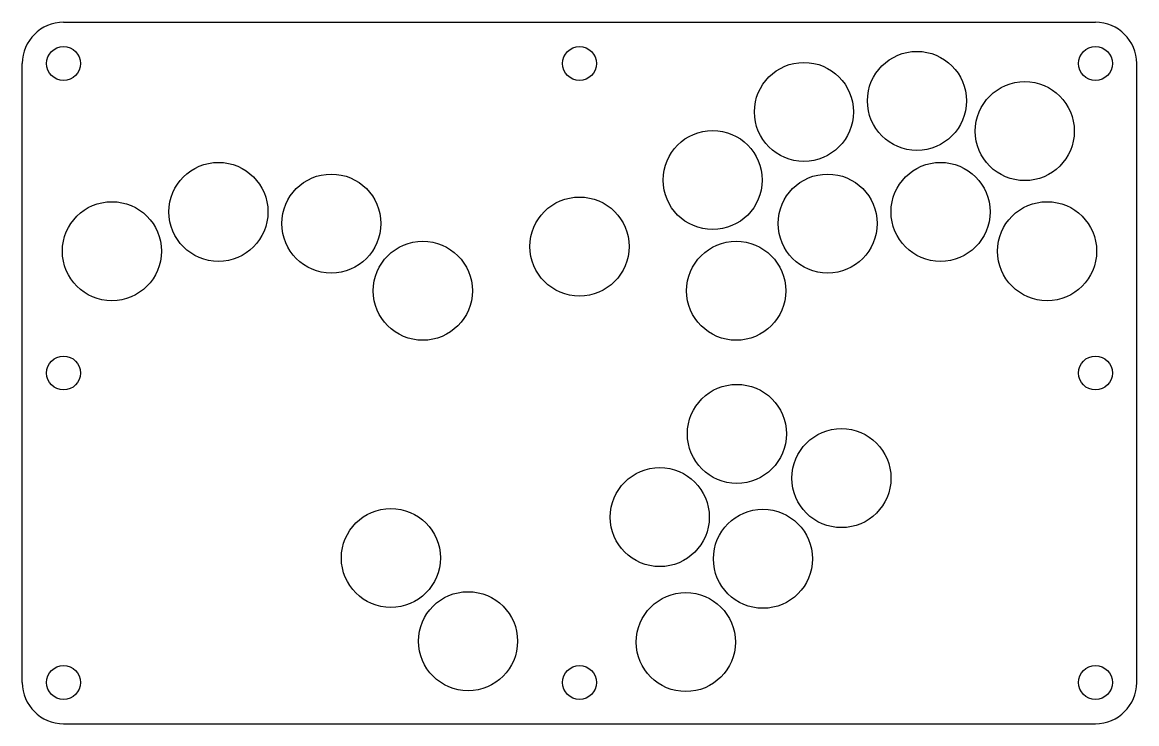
# Model space of a CAD drawing. Header units: millimetres. Extents: x 0 to 270, y 0 to 170.
import ezdxf

# ---------------------------------------------------------------- set-up
doc = ezdxf.new("R2010")
doc.units = ezdxf.units.MM
doc.layers.get('0').update_dxf_attribs({"lineweight": 25, "true_color": 0xffffff})

msp = doc.modelspace()

# ---------------------------------------------------------------- linework, layer by layer
for p, q in [((10, 170), (260, 170)), ((0, 10), (0, 160)), ((270, 10), (270, 160)), ((10, 0), (260, 0))]:
    msp.add_line(p, q)
for centre, radius in [((10, 160), 4.1), ((135, 160), 4.1), ((216.76, 150.95), 12), ((260, 160), 4.1), ((189.38, 148.27), 12), ((242.88, 143.62), 12), ((167.26, 131.77), 12), ((47.52, 124.04), 12), ((222.48, 124.04), 12), ((74.87, 121.21), 12), ((195.13, 121.21), 12), ((135, 115.65), 12), ((21.72, 114.52), 12), ((248.28, 114.52), 12), ((97.04, 104.93), 12), ((172.96, 104.93), 12), ((10, 85), 4.1), ((260, 85), 4.1), ((173.14, 70.25), 12), ((198.46, 59.52), 12), ((154.45, 50.08), 12), ((89.31, 40.17), 12), ((179.45, 39.97), 12), ((108, 20), 12), ((160.76, 19.79), 12), ((10, 10), 4.1), ((135, 10), 4.1), ((260, 10), 4.1)]:
    msp.add_circle(centre, radius)
for centre, start, end in [((10, 160), 90, 180), ((260, 160), 0, 90), ((10, 10), 180, 270), ((260, 10), 270, 0)]:
    msp.add_arc(centre, 10, start, end)

doc.saveas('drawing.dxf')
